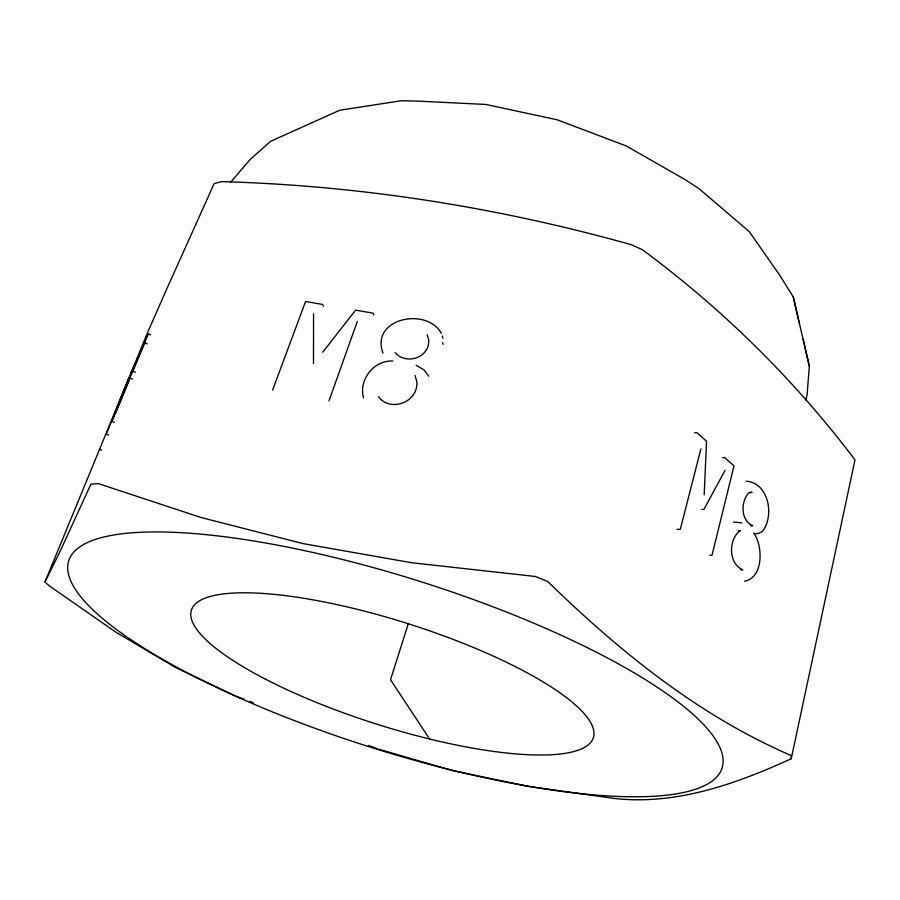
<?xml version="1.0" encoding="UTF-8"?>
<svg xmlns="http://www.w3.org/2000/svg" width="900" height="900" viewBox="0 0 900 900"><rect width="100%" height="100%" fill="white"/><g stroke="black" fill="none" stroke-linecap="round" stroke-linejoin="round"><path stroke-width="1.35" d="M313.481 363.42L313.56 313.673M378.956 749.284L451.811 770.434L528.278 786.352L613.845 798.39C675.697 805.545 735.851 783.99 791.246 758.745L791.303 755.595C698.591 715.59 619.436 651.341 547.627 581.411L535.387 576.472L411.93 562.77L303.075 543.623L200.869 517.466L98.302 483.593L90.889 484.178L60.041 551.52L45 581.906L48.938 585.607L115.909 632.194L176.4 667.957L235.339 695.959L244.44 699.39M704.194 494.809L706.534 441.259L696.87 432.608L694.688 432.776M803.149 339.277L809.314 366.131L807.12 394.661L805.883 400.005M791.246 758.745L855 459.866C794.633 380.002 722.914 309.251 642.42 249.75L631.339 244.699C497.835 207.292 360.225 185.524 221.58 181.631L214.155 183.6L166.331 289.912L148.421 330.626L45 581.906M700.886 448.942L680.321 529.301L677.014 529.414M408.364 623.52L390.532 679.725L429.593 739.012M328.984 400.871L357.356 321.322M272.543 390.173L305.572 301.5L322.616 304.447L323.483 306.27M144.191 344.126L132.39 372.262M114.379 413.752L128.711 378.473M134.674 365.197L106.312 434.149L108.54 435.049M119.284 401.974L140.04 352.53M130.714 373.264L133.031 368.111M116.066 411.907L130.196 378.045L132.469 378.979M725.051 470.385L703.924 509.355L701.73 509.456M322.695 352.226L355.624 310.151L373.039 313.155L373.815 314.978M230.4 182.509L250.369 159.278L270.484 141.39L339.75 110.216L401.58 100.71L419.051 101.171L485.809 104.445L557.201 119.79L626.209 145.935L686.081 180.169L699.109 188.764L749.295 231.649L779.591 275.029L793.271 296.944L809.314 366.131M132.998 371.34L135.416 372.229M392.861 361.069C373.928 359.933 358.425 379.957 363.544 397.868M722.52 457.695L724.691 457.549L734.006 465.896L712.012 555.233L709.819 555.278M746.246 481.196C768.746 482.647 774.923 516.274 762.165 531.641L758.284 533.554L753.975 533.689M749.925 492.435L752.074 492.322L748.8 492.806C740.689 501.728 740.408 520.211 752.726 525.712L750.566 525.78M733.466 522.056L741.926 522.855M738.259 530.663L740.43 530.595C728.325 538.594 728.089 563.85 742.826 569.801L740.655 569.824M744.592 581.209C763.594 577.631 763.166 546.12 753.773 533.036M368.516 745.459L377.651 748.8M249.638 701.359L253.53 702.832M99.416 449.314L101.587 450.169M114.289 422.55L112.084 421.279L136.586 361.395L148.41 333.889L150.66 334.834M144.9 342.923L147.184 343.868M416.183 365.276L424.001 369.911L428.771 376.189M395.134 352.609C405.945 365.456 429.863 357.739 428.704 339.986L427.174 334.721M378.382 396.619C390.454 412.875 418.759 402.109 416.824 381.51L415.012 375.446M441.315 333.382C427.005 306.686 370.001 318.105 382.984 353.093M442.53 342.517L443.183 344.317M442.305 336.105L442.901 338.276M793.271 296.944L799.211 322.853M170.494 663.761A342.72 86.49 17.6 0 0 714.274 779.344A342.72 86.49 17.6 0 0 301.41 549.967A342.72 86.49 17.6 0 0 170.494 663.761M265.005 678.915A210.847 52.627 17.6 0 0 591.39 741.533A210.847 52.627 17.6 0 0 320.726 601.279A210.847 52.627 17.6 0 0 265.005 678.915"/></g></svg>
